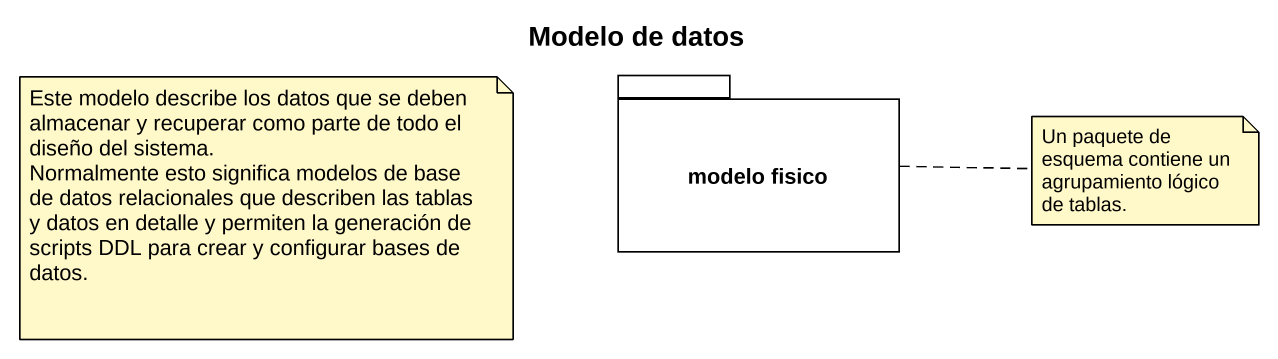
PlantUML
@startuml
title Modelo de datos
package "modelo fisico" as modelo_fisico {
}
note as N1
  Este modelo describe los datos que se deben almacenar y recuperar como parte de todo el diseño del sistema.
  Normalmente esto significa modelos de base de datos relacionales que describen las tablas y datos en detalle y permiten la generación de scripts DDL para crear y configurar bases de datos.
end note
note right of modelo_fisico : Un paquete de esquema contiene un agrupamiento lógico de tablas.
@enduml
